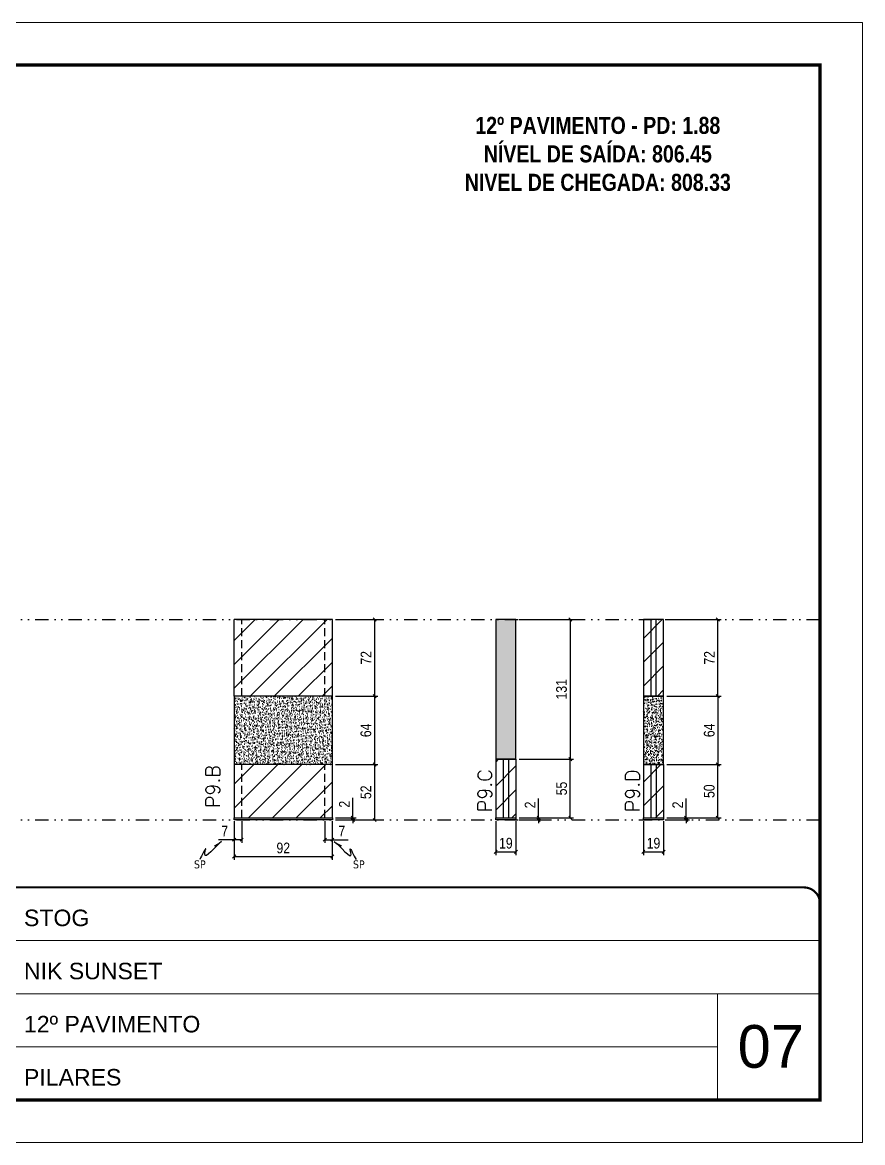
# Model space of a CAD drawing. Extents: x 808 to 7089, y -98 to 17032.
# Drawn here: x 4689 to 5477, y 14834 to 15884 of the extents above; entities that cross this region are included whole.
import ezdxf

# ---------------------------------------------------------------- set-up
doc = ezdxf.new("R2010")
doc.units = 0
for name, pattern in [('CONTINUO', [0]), ('DASHED', [0.75, 0.5, -0.25]), ('DIVIDE2', [0.625, 0.25, -0.125, 0, -0.125, 0, -0.125]), ('HIDDEN', [0.375, 0.25, -0.125])]:
    doc.linetypes.add(name, pattern=pattern)
for name, color, linetype, lineweight in [('CARIMBO', 255, 'Continuous', 9), ('Folhas', 255, 'Continuous', 9), ('REAPROVEITAMENTO', 251, 'Continuous', 9), ('SARRAFO DE PRESSAO', 251, 'DASHED', 9), ('Texto Seção', 7, 'Continuous', 15)]:
    doc.layers.add(name, color=color, linetype=linetype, lineweight=lineweight)
for name, color, linetype in [('COTA', 241, 'Continuous'), ('NOMENCLATURA', 7, 'Continuous'), ('Nível', 160, 'Continuous'), ('Painéis', 200, 'Continuous'), ('SARR_2.2x7', 40, 'Continuous'), ('Sarrafo de Pressão', 42, 'HIDDEN'), ('texto', 7, 'Continuous')]:
    doc.layers.add(name, color=color, linetype=linetype)
doc.styles.add('ARIAL', font='arial.ttf')
doc.styles.add('COTA TECNICA', font='techl___.ttf', dxfattribs={"height": 10})
doc.styles.add('COTA TECNICA-50', font='techl___.ttf', dxfattribs={"height": 10})
doc.styles.add('REGUA-120', font='ROMANS.shx', dxfattribs={"height": 15})
doc.styles.add('ROMANC', font='techb___.ttf', dxfattribs={"height": 2.5})
doc.styles.get("Standard").update_dxf_attribs({"font": 'arial.ttf'})
doc.dimstyles.new('COTA PAINEL-50', dxfattribs={"dimtxt": 10, "dimasz": 3, "dimexe": 3, "dimexo": 3, "dimgap": 3, "dimtad": 1, "dimdec": 1, "dimzin": 12, "dimdsep": 46, "dimtxsty": 'COTA TECNICA-50', "dimblk1": 'OBLIQUE', "dimblk2": 'OBLIQUE', "dimsah": 1, "dimcen": 0.9, "dimclrd": 4, "dimclre": 4, "dimclrt": 240, "dimadec": 1, "dimazin": 3, "dimtfac": 1, "dimtdec": 1, "dimtmove": 0, "dimatfit": 3, "dimfxl": 1, "dimtolj": 1, "dimtzin": 12, "dimarcsym": 0})
doc.dimstyles.new('PAINEL', dxfattribs={"dimtxt": 10, "dimasz": 3, "dimexe": 3, "dimexo": 3, "dimgap": 3, "dimtad": 1, "dimdec": 1, "dimzin": 12, "dimdsep": 46, "dimtxsty": 'COTA TECNICA', "dimblk1": 'OBLIQUE', "dimblk2": 'OBLIQUE', "dimsah": 1, "dimcen": 0.9, "dimclrd": 4, "dimclre": 4, "dimclrt": 240, "dimadec": 1, "dimazin": 3, "dimtfac": 1, "dimtdec": 1, "dimtmove": 0, "dimatfit": 3, "dimfxl": 1, "dimtolj": 1, "dimtzin": 12, "dimarcsym": 0})
doc.dimstyles.get("Standard").update_dxf_attribs({"dimtxt": 0.18, "dimasz": 0.18, "dimexe": 0.18, "dimexo": 0.0625, "dimgap": 0.09, "dimtad": 0, "dimtih": 1, "dimtoh": 1, "dimdec": 4, "dimzin": 0, "dimdsep": 46, "dimtxsty": 'Standard', "dimcen": 0.09, "dimadec": 0, "dimazin": 0, "dimtfac": 1, "dimtdec": 4, "dimtofl": 0, "dimtmove": 0, "dimatfit": 3, "dimfxl": 1, "dimtolj": 1, "dimtzin": 0, "dimarcsym": 0})

# ---------------------------------------------------------------- blocks, each defined once
blk = doc.blocks.new('9999999999')
at = {"color": 30, "linetype": 'CONTINUO'}
for p, q in [((98564.6, 34379.6), (99584, 34379.6)), ((98564.6, 34329.8), (99488, 34329.8)), ((99584, 34329.8), (99488, 34329.8)), ((99488, 34329.8), (99488, 34230.2)), ((98564.6, 34280), (99488, 34280))]:
    blk.add_line(p, q, dxfattribs=at)
at = {"color": 30, "linetype": 'CONTINUO', "const_width": 2}
blk.add_lwpolyline([(99584, 34230.2), (99584, 34414.4, 0.414214), (99569, 34429.4), (98229, 34429.4, 0.414214), (98214, 34414.4), (98214, 34245.2, 0.414214), (98229, 34230.2), (99584, 34230.2)], format="xyb", dxfattribs=at)
at = {"layer": 'Folhas'}
blk.add_lwpolyline([(98139, 34190.2), (99624, 34190.2), (99624, 35240.2), (98139, 35240.2)], close=True, dxfattribs=at)
at = {"layer": 'Folhas', "color": 30, "const_width": 3}
blk.add_lwpolyline([(98214, 34230.2), (99584, 34230.2), (99584, 35200.2), (98214, 35200.2)], close=True, dxfattribs=at)
at = {"color": 7, "linetype": 'Continuous', "ltscale": 5, "style": 'ARIAL'}
for s, height, p in [('STOG', 15.48, (98837.7, 34393.1)), ('NIK SUNSET', 15.48, (98837.7, 34343.3)), ('12º PAVIMENTO', 15.483, (98837.7, 34293.5)), ('PILARES', 15.48, (98837.7, 34243.7))]:
    blk.add_text(s, height=height, dxfattribs=at).set_placement(p)
blk = doc.blocks.new('_Oblique')
at = {"color": 0, "linetype": 'ByBlock', "lineweight": -2}
blk.add_line((-0.5, -0.5), (0.5, 0.5), dxfattribs=at)
blk = doc.blocks.new('*D58')
at = {"layer": 'COTA', "color": 4, "lineweight": -2, "transparency": 16777216}
for p, q in [((4887.5, 15135.3), (4887.5, 15099)), ((4979.5, 15135.3), (4979.5, 15099)), ((4887.5, 15102), (4979.5, 15102))]:
    blk.add_line(p, q, dxfattribs=at)
at = {"layer": 'Defpoints', "color": 0, "transparency": 16777216}
for p in [(4887.5, 15138.3), (4979.5, 15138.3), (4979.5, 15102)]:
    blk.add_point(p, dxfattribs=at)
at = {"layer": 'COTA', "color": 4, "lineweight": -2, "transparency": 16777216, "xscale": 3, "yscale": 3, "zscale": 3, "rotation": 180}
blk.add_blockref('_Oblique', (4887.5, 15102), dxfattribs=at)
at = {"layer": 'COTA', "color": 4, "lineweight": -2, "transparency": 16777216, "xscale": 3, "yscale": 3, "zscale": 3}
blk.add_blockref('_Oblique', (4979.5, 15102), dxfattribs=at)
at = {"layer": 'COTA', "color": 240, "transparency": 16777216, "insert": (4933.5, 15110), "char_height": 10, "attachment_point": 5, "style": 'COTA TECNICA'}
blk.add_mtext('\\A1;92', dxfattribs=at)
blk = doc.blocks.new('*D59')
at = {"layer": 'COTA', "color": 4, "lineweight": -2, "transparency": 16777216}
for p, q in [((4887.5, 15133.3), (4887.5, 15114.8)), ((4894.5, 15135.3), (4894.5, 15114.8)), ((4887.5, 15117.8), (4872.8, 15117.8)), ((4894.5, 15117.8), (4887.5, 15117.8))]:
    blk.add_line(p, q, dxfattribs=at)
at = {"layer": 'Defpoints', "color": 0, "transparency": 16777216}
for p in [(4887.5, 15136.3), (4894.5, 15138.3), (4887.5, 15117.8)]:
    blk.add_point(p, dxfattribs=at)
at = {"layer": 'COTA', "color": 4, "lineweight": -2, "transparency": 16777216, "xscale": 3, "yscale": 3, "zscale": 3, "rotation": 180}
blk.add_blockref('_Oblique', (4887.5, 15117.8), dxfattribs=at)
at = {"layer": 'COTA', "color": 4, "lineweight": -2, "transparency": 16777216, "xscale": 3, "yscale": 3, "zscale": 3}
blk.add_blockref('_Oblique', (4894.5, 15117.8), dxfattribs=at)
at = {"layer": 'COTA', "color": 240, "transparency": 16777216, "insert": (4878.6, 15125.9), "char_height": 10, "attachment_point": 5, "style": 'COTA TECNICA-50'}
blk.add_mtext('\\A1;7', dxfattribs=at)
blk = doc.blocks.new('*D60')
at = {"layer": 'COTA', "color": 4, "lineweight": -2, "transparency": 16777216}
for p, q in [((4972.5, 15135.3), (4972.5, 15114.8)), ((4979.5, 15133.3), (4979.5, 15114.8)), ((4972.5, 15117.8), (4979.5, 15117.8)), ((4979.5, 15117.8), (4994.2, 15117.8))]:
    blk.add_line(p, q, dxfattribs=at)
at = {"layer": 'Defpoints', "color": 0, "transparency": 16777216}
for p in [(4972.5, 15138.3), (4979.5, 15136.3), (4979.5, 15117.8)]:
    blk.add_point(p, dxfattribs=at)
at = {"layer": 'COTA', "color": 4, "lineweight": -2, "transparency": 16777216, "xscale": 3, "yscale": 3, "zscale": 3, "rotation": 180}
blk.add_blockref('_Oblique', (4972.5, 15117.8), dxfattribs=at)
at = {"layer": 'COTA', "color": 4, "lineweight": -2, "transparency": 16777216, "xscale": 3, "yscale": 3, "zscale": 3}
blk.add_blockref('_Oblique', (4979.5, 15117.8), dxfattribs=at)
at = {"layer": 'COTA', "color": 240, "transparency": 16777216, "insert": (4988.4, 15125.9), "char_height": 10, "attachment_point": 5, "style": 'COTA TECNICA-50'}
blk.add_mtext('\\A1;7', dxfattribs=at)
blk = doc.blocks.new('*D61')
at = {"layer": 'COTA', "color": 4, "lineweight": -2, "transparency": 16777216}
for p, q in [((4998.8, 15138.3), (4998.8, 15157.1)), ((4982.5, 15138.3), (5001.8, 15138.3)), ((4982.5, 15136.3), (5001.8, 15136.3)), ((4998.8, 15136.3), (4998.8, 15138.3)), ((4998.8, 15136.3), (4998.8, 15133.3))]:
    blk.add_line(p, q, dxfattribs=at)
at = {"layer": 'Defpoints', "color": 0, "transparency": 16777216}
for p in [(4979.5, 15138.3), (4979.5, 15136.3), (4998.8, 15136.3)]:
    blk.add_point(p, dxfattribs=at)
at = {"layer": 'COTA', "color": 4, "lineweight": -2, "transparency": 16777216, "xscale": 3, "yscale": 3, "zscale": 3}
for p, rotation in [((4998.8, 15138.3), 270), ((4998.8, 15136.3), 90)]:
    blk.add_blockref('_Oblique', p, dxfattribs=dict(at, rotation=rotation))
at = {"layer": 'COTA', "color": 240, "transparency": 16777216, "insert": (4990.8, 15151.1), "char_height": 10, "attachment_point": 5, "rotation": 90, "style": 'COTA TECNICA-50'}
blk.add_mtext('\\A1;2', dxfattribs=at)
blk = doc.blocks.new('*D62')
at = {"layer": 'COTA', "color": 4, "lineweight": -2, "transparency": 16777216}
for p, q in [((4982.5, 15324.3), (5022.2, 15324.3)), ((5019.2, 15252.3), (5019.2, 15324.3)), ((4982.5, 15252.3), (5022.2, 15252.3))]:
    blk.add_line(p, q, dxfattribs=at)
at = {"layer": 'Defpoints', "color": 0, "transparency": 16777216}
for p in [(4979.5, 15324.3), (5019.2, 15324.3), (4979.5, 15252.3)]:
    blk.add_point(p, dxfattribs=at)
at = {"layer": 'COTA', "color": 4, "lineweight": -2, "transparency": 16777216, "xscale": 3, "yscale": 3, "zscale": 3}
for p, rotation in [((5019.2, 15324.3), 90), ((5019.2, 15252.3), 270)]:
    blk.add_blockref('_Oblique', p, dxfattribs=dict(at, rotation=rotation))
at = {"layer": 'COTA', "color": 240, "transparency": 16777216, "insert": (5011.1, 15288.3), "char_height": 10, "attachment_point": 5, "rotation": 90, "style": 'COTA TECNICA-50'}
blk.add_mtext('\\A1;72', dxfattribs=at)
blk = doc.blocks.new('*D63')
at = {"layer": 'COTA', "color": 4, "lineweight": -2, "transparency": 16777216}
for p, q in [((5132.7, 15135.3), (5132.7, 15103.4)), ((5151.7, 15135.3), (5151.7, 15103.4)), ((5132.7, 15106.4), (5151.7, 15106.4))]:
    blk.add_line(p, q, dxfattribs=at)
at = {"layer": 'Defpoints', "color": 0, "transparency": 16777216}
for p in [(5132.7, 15138.3), (5151.7, 15138.3), (5151.7, 15106.4)]:
    blk.add_point(p, dxfattribs=at)
at = {"layer": 'COTA', "color": 4, "lineweight": -2, "transparency": 16777216, "xscale": 3, "yscale": 3, "zscale": 3, "rotation": 180}
blk.add_blockref('_Oblique', (5132.7, 15106.4), dxfattribs=at)
at = {"layer": 'COTA', "color": 4, "lineweight": -2, "transparency": 16777216, "xscale": 3, "yscale": 3, "zscale": 3}
blk.add_blockref('_Oblique', (5151.7, 15106.4), dxfattribs=at)
at = {"layer": 'COTA', "color": 240, "transparency": 16777216, "insert": (5142.2, 15114.5), "char_height": 10, "attachment_point": 5, "style": 'COTA TECNICA'}
blk.add_mtext('\\A1;19', dxfattribs=at)
blk = doc.blocks.new('*D64')
at = {"layer": 'COTA', "color": 4, "lineweight": -2, "transparency": 16777216}
for p, q in [((5172.9, 15138.3), (5172.9, 15156.4)), ((5154.7, 15138.3), (5175.9, 15138.3)), ((5154.7, 15136.3), (5175.9, 15136.3)), ((5172.9, 15136.3), (5172.9, 15138.3)), ((5172.9, 15136.3), (5172.9, 15133.3))]:
    blk.add_line(p, q, dxfattribs=at)
at = {"layer": 'Defpoints', "color": 0, "transparency": 16777216}
for p in [(5151.7, 15138.3), (5151.7, 15136.3), (5172.9, 15138.3)]:
    blk.add_point(p, dxfattribs=at)
at = {"layer": 'COTA', "color": 4, "lineweight": -2, "transparency": 16777216, "xscale": 3, "yscale": 3, "zscale": 3}
for p, rotation in [((5172.9, 15138.3), 270), ((5172.9, 15136.3), 90)]:
    blk.add_blockref('_Oblique', p, dxfattribs=dict(at, rotation=rotation))
at = {"layer": 'COTA', "color": 240, "transparency": 16777216, "insert": (5164.9, 15150.4), "char_height": 10, "attachment_point": 5, "rotation": 90, "style": 'COTA TECNICA-50'}
blk.add_mtext('\\A1;2', dxfattribs=at)
blk = doc.blocks.new('*D76')
at = {"layer": 'COTA', "color": 4, "linetype": 'ByBlock', "lineweight": -2, "transparency": 16777216}
for p, q in [((5154.7, 15324.3), (5205.6, 15324.3)), ((5202.6, 15324.3), (5202.6, 15193.3)), ((5154.7, 15193.3), (5205.6, 15193.3))]:
    blk.add_line(p, q, dxfattribs=at)
at = {"layer": 'Defpoints', "color": 0, "linetype": 'ByBlock', "transparency": 16777216}
for p in [(5151.7, 15324.3), (5151.7, 15193.3), (5202.6, 15193.3)]:
    blk.add_point(p, dxfattribs=at)
at = {"layer": 'COTA', "color": 4, "linetype": 'ByBlock', "lineweight": -2, "transparency": 16777216, "xscale": 3, "yscale": 3, "zscale": 3}
for p, rotation in [((5202.6, 15324.3), 90), ((5202.6, 15193.3), 270)]:
    blk.add_blockref('_Oblique', p, dxfattribs=dict(at, rotation=rotation))
at = {"layer": 'COTA', "color": 240, "linetype": 'ByBlock', "transparency": 16777216, "insert": (5194.4, 15258.8), "char_height": 10, "attachment_point": 5, "rotation": 90, "style": 'COTA TECNICA'}
blk.add_mtext('\\A1;131', dxfattribs=at)
blk = doc.blocks.new('*D65')
at = {"layer": 'COTA', "color": 4, "lineweight": -2, "transparency": 16777216}
for p, q in [((5154.7, 15193.3), (5205.6, 15193.3)), ((5202.6, 15138.3), (5202.6, 15193.3)), ((5154.7, 15138.3), (5205.6, 15138.3))]:
    blk.add_line(p, q, dxfattribs=at)
at = {"layer": 'Defpoints', "color": 0, "transparency": 16777216}
for p in [(5151.7, 15193.3), (5202.6, 15193.3), (5151.7, 15138.3)]:
    blk.add_point(p, dxfattribs=at)
at = {"layer": 'COTA', "color": 4, "lineweight": -2, "transparency": 16777216, "xscale": 3, "yscale": 3, "zscale": 3}
for p, rotation in [((5202.6, 15193.3), 90), ((5202.6, 15138.3), 270)]:
    blk.add_blockref('_Oblique', p, dxfattribs=dict(at, rotation=rotation))
at = {"layer": 'COTA', "color": 240, "transparency": 16777216, "insert": (5194.5, 15165.8), "char_height": 10, "attachment_point": 5, "rotation": 90, "style": 'COTA TECNICA-50'}
blk.add_mtext('\\A1;55', dxfattribs=at)
blk = doc.blocks.new('*D78')
at = {"layer": 'COTA', "color": 4, "lineweight": -2, "transparency": 16777216}
for p, q in [((5271.1, 15135.3), (5271.1, 15103.4)), ((5290.1, 15135.3), (5290.1, 15103.4)), ((5271.1, 15106.4), (5290.1, 15106.4))]:
    blk.add_line(p, q, dxfattribs=at)
at = {"layer": 'Defpoints', "color": 0, "transparency": 16777216}
for p in [(5271.1, 15138.3), (5290.1, 15138.3), (5290.1, 15106.4)]:
    blk.add_point(p, dxfattribs=at)
at = {"layer": 'COTA', "color": 4, "lineweight": -2, "transparency": 16777216, "xscale": 3, "yscale": 3, "zscale": 3, "rotation": 180}
blk.add_blockref('_Oblique', (5271.1, 15106.4), dxfattribs=at)
at = {"layer": 'COTA', "color": 4, "lineweight": -2, "transparency": 16777216, "xscale": 3, "yscale": 3, "zscale": 3}
blk.add_blockref('_Oblique', (5290.1, 15106.4), dxfattribs=at)
at = {"layer": 'COTA', "color": 240, "transparency": 16777216, "insert": (5280.6, 15114.5), "char_height": 10, "attachment_point": 5, "style": 'COTA TECNICA'}
blk.add_mtext('\\A1;19', dxfattribs=at)
blk = doc.blocks.new('*D79')
at = {"layer": 'COTA', "color": 4, "lineweight": -2, "transparency": 16777216}
for p, q in [((5311.3, 15138.3), (5311.3, 15156.4)), ((5293.1, 15138.3), (5314.3, 15138.3)), ((5293.1, 15136.3), (5314.3, 15136.3)), ((5311.3, 15136.3), (5311.3, 15138.3)), ((5311.3, 15136.3), (5311.3, 15133.3))]:
    blk.add_line(p, q, dxfattribs=at)
at = {"layer": 'Defpoints', "color": 0, "transparency": 16777216}
for p in [(5290.1, 15138.3), (5290.1, 15136.3), (5311.3, 15138.3)]:
    blk.add_point(p, dxfattribs=at)
at = {"layer": 'COTA', "color": 4, "lineweight": -2, "transparency": 16777216, "xscale": 3, "yscale": 3, "zscale": 3}
for p, rotation in [((5311.3, 15138.3), 270), ((5311.3, 15136.3), 90)]:
    blk.add_blockref('_Oblique', p, dxfattribs=dict(at, rotation=rotation))
at = {"layer": 'COTA', "color": 240, "transparency": 16777216, "insert": (5303.3, 15150.4), "char_height": 10, "attachment_point": 5, "rotation": 90, "style": 'COTA TECNICA-50'}
blk.add_mtext('\\A1;2', dxfattribs=at)
blk = doc.blocks.new('*D81')
at = {"layer": 'COTA', "color": 4, "linetype": 'ByBlock', "lineweight": -2, "transparency": 16777216}
for p, q in [((5293.1, 15252.3), (5344, 15252.3)), ((5341, 15252.3), (5341, 15188.3)), ((5293.1, 15188.3), (5344, 15188.3))]:
    blk.add_line(p, q, dxfattribs=at)
at = {"layer": 'Defpoints', "color": 0, "linetype": 'ByBlock', "transparency": 16777216}
for p in [(5290.1, 15252.3), (5290.1, 15188.3), (5341, 15188.3)]:
    blk.add_point(p, dxfattribs=at)
at = {"layer": 'COTA', "color": 4, "linetype": 'ByBlock', "lineweight": -2, "transparency": 16777216, "xscale": 3, "yscale": 3, "zscale": 3}
for p, rotation in [((5341, 15252.3), 90), ((5341, 15188.3), 270)]:
    blk.add_blockref('_Oblique', p, dxfattribs=dict(at, rotation=rotation))
at = {"layer": 'COTA', "color": 240, "linetype": 'ByBlock', "transparency": 16777216, "insert": (5332.9, 15220.3), "char_height": 10, "attachment_point": 5, "rotation": 90, "style": 'COTA TECNICA'}
blk.add_mtext('\\A1;64', dxfattribs=at)
blk = doc.blocks.new('*D80')
at = {"layer": 'COTA', "color": 4, "lineweight": -2, "transparency": 16777216}
for p, q in [((5293.1, 15188.3), (5344, 15188.3)), ((5341, 15138.3), (5341, 15188.3)), ((5293.1, 15138.3), (5344, 15138.3))]:
    blk.add_line(p, q, dxfattribs=at)
at = {"layer": 'Defpoints', "color": 0, "transparency": 16777216}
for p in [(5290.1, 15188.3), (5341, 15188.3), (5290.1, 15138.3)]:
    blk.add_point(p, dxfattribs=at)
at = {"layer": 'COTA', "color": 4, "lineweight": -2, "transparency": 16777216, "xscale": 3, "yscale": 3, "zscale": 3}
for p, rotation in [((5341, 15188.3), 90), ((5341, 15138.3), 270)]:
    blk.add_blockref('_Oblique', p, dxfattribs=dict(at, rotation=rotation))
at = {"layer": 'COTA', "color": 240, "transparency": 16777216, "insert": (5332.9, 15163.3), "char_height": 10, "attachment_point": 5, "rotation": 90, "style": 'COTA TECNICA-50'}
blk.add_mtext('\\A1;50', dxfattribs=at)
blk = doc.blocks.new('*D82')
at = {"layer": 'COTA', "color": 4, "lineweight": -2, "transparency": 16777216}
for p, q in [((5293.1, 15324.3), (5344, 15324.3)), ((5341, 15252.3), (5341, 15324.3)), ((5293.1, 15252.3), (5344, 15252.3))]:
    blk.add_line(p, q, dxfattribs=at)
at = {"layer": 'Defpoints', "color": 0, "transparency": 16777216}
for p in [(5290.1, 15324.3), (5341, 15324.3), (5290.1, 15252.3)]:
    blk.add_point(p, dxfattribs=at)
at = {"layer": 'COTA', "color": 4, "lineweight": -2, "transparency": 16777216, "xscale": 3, "yscale": 3, "zscale": 3}
for p, rotation in [((5341, 15324.3), 90), ((5341, 15252.3), 270)]:
    blk.add_blockref('_Oblique', p, dxfattribs=dict(at, rotation=rotation))
at = {"layer": 'COTA', "color": 240, "transparency": 16777216, "insert": (5333, 15288.3), "char_height": 10, "attachment_point": 5, "rotation": 90, "style": 'COTA TECNICA'}
blk.add_mtext('\\A1;72', dxfattribs=at)
blk = doc.blocks.new('*D1135')
at = {"layer": 'COTA', "color": 4, "lineweight": -2, "transparency": 16777216}
for p, q in [((4982.5, 15188.3), (5022.2, 15188.3)), ((5019.2, 15136.3), (5019.2, 15188.3)), ((4982.5, 15136.3), (5022.2, 15136.3))]:
    blk.add_line(p, q, dxfattribs=at)
at = {"layer": 'Defpoints', "color": 0, "transparency": 16777216}
for p in [(4979.5, 15188.3), (5019.2, 15188.3), (4979.5, 15136.3)]:
    blk.add_point(p, dxfattribs=at)
at = {"layer": 'COTA', "color": 4, "lineweight": -2, "transparency": 16777216, "xscale": 3, "yscale": 3, "zscale": 3}
for p, rotation in [((5019.2, 15188.3), 90), ((5019.2, 15136.3), 270)]:
    blk.add_blockref('_Oblique', p, dxfattribs=dict(at, rotation=rotation))
at = {"layer": 'COTA', "color": 240, "transparency": 16777216, "insert": (5011, 15162.3), "char_height": 10, "attachment_point": 5, "rotation": 90, "style": 'COTA TECNICA'}
blk.add_mtext('\\A1;52', dxfattribs=at)
blk = doc.blocks.new('*D1136')
at = {"layer": 'COTA', "color": 4, "lineweight": -2, "transparency": 16777216}
for p, q in [((4982.5, 15252.3), (5022.2, 15252.3)), ((5019.2, 15188.3), (5019.2, 15252.3)), ((4982.5, 15188.3), (5022.2, 15188.3))]:
    blk.add_line(p, q, dxfattribs=at)
at = {"layer": 'Defpoints', "color": 0, "transparency": 16777216}
for p in [(4979.5, 15252.3), (5019.2, 15252.3), (4979.5, 15188.3)]:
    blk.add_point(p, dxfattribs=at)
at = {"layer": 'COTA', "color": 4, "lineweight": -2, "transparency": 16777216, "xscale": 3, "yscale": 3, "zscale": 3}
for p, rotation in [((5019.2, 15252.3), 90), ((5019.2, 15188.3), 270)]:
    blk.add_blockref('_Oblique', p, dxfattribs=dict(at, rotation=rotation))
at = {"layer": 'COTA', "color": 240, "transparency": 16777216, "insert": (5011, 15220.3), "char_height": 10, "attachment_point": 5, "rotation": 90, "style": 'COTA TECNICA'}
blk.add_mtext('\\A1;64', dxfattribs=at)

msp = doc.modelspace()

# ---------------------------------------------------------------- hatches: boundary and pattern name
at = {"layer": 'COTA', "linetype": 'ByBlock'}
h = msp.add_hatch(dxfattribs=at)
h.set_pattern_fill('AR-CONC', color=256, scale=0.03)
h.paths.add_polyline_path([(5132.67, 15193.29), (5151.67, 15193.32), (5151.67, 15324.32), (5132.67, 15324.32)])
h = msp.add_hatch(dxfattribs=at)
h.set_pattern_fill('AR-CONC', color=256, scale=0.03)
h.paths.add_polyline_path([(4979.51, 15188.32), (4979.51, 15252.32), (4887.51, 15252.32), (4887.51, 15188.32)])
h = msp.add_hatch(dxfattribs=at)
h.set_pattern_fill('AR-CONC', color=256, scale=0.03)
h.paths.add_polyline_path([(5290.13, 15252.32), (5271.13, 15252.32), (5271.13, 15188.29), (5290.13, 15188.32)])
at = {"layer": 'REAPROVEITAMENTO'}
h = msp.add_hatch(dxfattribs=at)
h.set_pattern_fill('ANSI31', color=256, scale=5)
h.paths.add_polyline_path([(4979.51, 15252.32), (4979.51, 15324.32), (4887.51, 15324.32), (4887.51, 15252.32)])
h = msp.add_hatch(dxfattribs=at)
h.set_pattern_fill('ANSI31', color=256, scale=5)
h.paths.add_polyline_path([(5290.13, 15324.32), (5271.13, 15324.32), (5271.13, 15252.32), (5290.13, 15252.32)])
h = msp.add_hatch(dxfattribs=at)
h.set_pattern_fill('ANSI31', color=256, scale=5)
h.paths.add_polyline_path([(4979.51, 15138.32), (4979.51, 15188.32), (4887.51, 15188.32), (4887.51, 15138.32)])
h = msp.add_hatch(dxfattribs=at)
h.set_pattern_fill('ANSI31', color=256, scale=5)
h.paths.add_polyline_path([(5132.67, 15193.29), (5132.67, 15138.32), (5151.67, 15138.32), (5151.67, 15193.29)])
h = msp.add_hatch(dxfattribs=at)
h.set_pattern_fill('ANSI31', color=256, scale=5)
h.paths.add_polyline_path([(5271.13, 15138.32), (5290.13, 15138.32), (5290.13, 15188.29), (5271.13, 15188.29)])

# ---------------------------------------------------------------- linework, layer by layer
at = {"layer": 'COTA', "linetype": 'ByBlock'}
for p, q in [((4887.51, 15252.32), (4887.51, 15188.32)), ((4979.51, 15188.32), (4979.51, 15252.32))]:
    msp.add_line(p, q, dxfattribs=at)
for points in [[(5132.67, 15193.29), (5151.67, 15193.29), (5151.67, 15324.32), (5132.67, 15324.32)], [(5271.13, 15188.29), (5290.13, 15188.29), (5290.13, 15252.32), (5271.13, 15252.32)]]:
    msp.add_lwpolyline(points, close=True, dxfattribs=at)
at = {"layer": 'Nível', "color": 4, "linetype": 'DIVIDE2', "ltscale": 50}
for p, q in [((4386.34, 15324.32), (5436.67, 15324.32)), ((4386.34, 15136.32), (5436.67, 15136.32))]:
    msp.add_line(p, q, dxfattribs=at)
at = {"layer": 'Painéis'}
for p, q in [((4887.51, 15252.32), (4887.51, 15324.32)), ((4979.51, 15324.32), (4887.51, 15324.32)), ((4979.51, 15252.32), (4979.51, 15324.32)), ((5290.13, 15324.32), (5271.13, 15324.32)), ((5271.13, 15324.32), (5271.13, 15252.32)), ((5290.13, 15252.32), (5290.13, 15324.32)), ((4979.51, 15252.32), (4887.51, 15252.32)), ((5271.13, 15252.32), (5290.13, 15252.32)), ((4979.51, 15188.32), (4887.51, 15188.32)), ((4887.51, 15188.32), (4887.51, 15138.32)), ((4979.51, 15138.32), (4979.51, 15188.32)), ((5151.67, 15193.32), (5132.67, 15193.29)), ((5132.67, 15193.29), (5132.67, 15138.32)), ((5151.67, 15193.29), (5151.67, 15138.32)), ((5290.13, 15188.32), (5271.13, 15188.29)), ((5271.13, 15188.29), (5271.13, 15138.32)), ((5290.13, 15188.29), (5290.13, 15138.32)), ((4887.51, 15138.32), (4979.51, 15138.32)), ((5132.67, 15138.32), (5151.67, 15138.32)), ((5132.67, 15138.32), (5151.67, 15138.32)), ((5132.67, 15136.32), (5132.67, 15138.32)), ((5151.67, 15136.32), (5132.67, 15136.32)), ((5151.67, 15138.32), (5151.67, 15136.32)), ((5271.13, 15138.32), (5290.13, 15138.32)), ((5271.13, 15138.32), (5290.13, 15138.32)), ((5271.13, 15136.32), (5271.13, 15138.32)), ((5290.13, 15136.32), (5271.13, 15136.32)), ((5290.13, 15138.32), (5290.13, 15136.32))]:
    msp.add_line(p, q, dxfattribs=at)
msp.add_lwpolyline([(4979.51, 15136.32), (4887.51, 15136.32), (4887.51, 15138.32), (4979.51, 15138.32)], close=True, dxfattribs=at)
at = {"layer": 'SARR_2.2x7'}
for p, q in [((5278.13, 15324.32), (5278.13, 15252.32)), ((5283.13, 15252.32), (5283.13, 15324.32)), ((5139.67, 15193.32), (5139.67, 15138.32)), ((5144.67, 15193.32), (5144.67, 15138.32)), ((5278.13, 15188.32), (5278.13, 15138.32)), ((5283.13, 15188.32), (5283.13, 15138.32))]:
    msp.add_line(p, q, dxfattribs=at)
at = {"layer": 'Sarrafo de Pressão', "ltscale": 30}
for p, q in [((4894.51, 15252.32), (4894.51, 15324.32)), ((4972.51, 15252.32), (4972.51, 15324.32)), ((4894.51, 15138.32), (4894.51, 15188.32)), ((4972.51, 15138.32), (4972.51, 15188.32))]:
    msp.add_line(p, q, dxfattribs=at)

# ---------------------------------------------------------------- block references
at = {"layer": 'SARRAFO DE PRESSAO', "color": 6, "linetype": 'ByBlock'}
msp.add_blockref('9999999999', (-94147.31, -19356.3), dxfattribs=at)

# ---------------------------------------------------------------- texts
at = {"layer": 'CARIMBO', "style": 'ARIAL'}
msp.add_text('07', height=40, dxfattribs=at).set_placement((5359.53, 14904.05))
at = {"layer": 'NOMENCLATURA', "color": 2, "insert": (5228.41, 15822.04), "char_height": 16, "attachment_point": 2, "style": 'ROMANC'}
msp.add_mtext_dynamic_manual_height_columns('\\P12º PAVIMENTO - PD: 1.88\\PNÍVEL DE SAÍDA: 806.45\\PNIVEL DE CHEGADA: 808.33', width=328.3607, gutter_width=1, heights=[0], dxfattribs=at)
at = {"layer": 'texto', "color": 0, "char_height": 7.5, "attachment_point": 5}
for insert in [(4855.26, 15094.64), (5004.29, 15094.64)]:
    msp.add_mtext('{\\fTahoma|b0|i0|c0|p34;\\C4;SP}', dxfattribs=dict(at, insert=insert))
at = {"layer": 'Texto Seção', "char_height": 13, "width": 285.3299, "attachment_point": 7, "rotation": 90, "style": 'REGUA-120'}
for s, insert in [('P9.B', (4874.04, 15147.57)), ('P9.C', (5128.96, 15143.73)), ('P9.D', (5267.42, 15143.73))]:
    msp.add_mtext(s, dxfattribs=dict(at, insert=insert))

# ---------------------------------------------------------------- dimensions: what is measured, and where the dimension line sits
at = {"layer": 'COTA'}
for base, p1, p2, angle, dimstyle, picture, middle in [((5019.15, 15324.32), (4979.51, 15252.32), (4979.51, 15324.32), 90, 'COTA PAINEL-50', '*D62', (5011.08, 15288.32)), ((5341.03, 15324.32), (5290.13, 15252.32), (5290.13, 15324.32), 90, 'PAINEL', '*D82', (5332.96, 15288.32)), ((5202.57, 15193.32), (5151.67, 15138.32), (5151.67, 15193.32), 90, 'COTA PAINEL-50', '*D65', (5194.46, 15165.82)), ((5019.15, 15188.32), (4979.51, 15136.32), (4979.51, 15188.32), 90, 'PAINEL', '*D1135', (5011.04, 15162.32)), ((5341.03, 15188.32), (5290.13, 15138.32), (5290.13, 15188.32), 90, 'COTA PAINEL-50', '*D80', (5332.92, 15163.32)), ((4887.51, 15117.81), (4894.51, 15138.32), (4887.51, 15136.32), 180, 'COTA PAINEL-50', '*D59', (4878.65, 15125.88))]:
    dim = msp.add_linear_dim(base=base, p1=p1, p2=p2, angle=angle, dimstyle=dimstyle, dxfattribs=at)
    dim.commit()
    dim.dimension.update_dxf_attribs({"geometry": picture, "text_midpoint": middle})
at = {"layer": 'COTA', "linetype": 'ByBlock'}
for base, p1, p2, picture, middle in [((5202.57, 15193.29), (5151.67, 15324.32), (5151.67, 15193.29), '*D76', (5194.35, 15258.8)), ((5341.03, 15188.29), (5290.13, 15252.32), (5290.13, 15188.29), '*D81', (5332.93, 15220.3))]:
    dim = msp.add_linear_dim(base=base, p1=p1, p2=p2, angle=90, dimstyle='PAINEL', dxfattribs=at)
    dim.commit()
    dim.dimension.update_dxf_attribs({"geometry": picture, "text_midpoint": middle})
at = {"layer": 'COTA'}
dim = msp.add_linear_dim(base=(5019.15, 15252.32), p1=(4979.51, 15188.32), p2=(4979.51, 15252.32), angle=90, dimstyle='PAINEL', override={"dimtmove": 1}, dxfattribs=at)
dim.commit()
dim.dimension.update_dxf_attribs({"geometry": '*D1136', "text_midpoint": (5011.05, 15220.32)})
for base, p1, p2, picture, middle in [((4998.77, 15136.32), (4979.51, 15138.32), (4979.51, 15136.32), '*D61', (4998.77, 15151.06)), ((5172.87, 15138.32), (5151.67, 15136.32), (5151.67, 15138.32), '*D64', (5172.87, 15150.37)), ((5311.33, 15138.32), (5290.13, 15136.32), (5290.13, 15138.32), '*D79', (5311.33, 15150.37))]:
    dim = msp.add_linear_dim(base=base, p1=p1, p2=p2, angle=90, dimstyle='COTA PAINEL-50', dxfattribs=at)
    dim.commit()
    dim.dimension.update_dxf_attribs({"geometry": picture, "text_midpoint": middle, "dimtype": 160})
for base, p1, p2, picture, middle in [((4979.51, 15101.95), (4887.51, 15138.32), (4979.51, 15138.32), '*D58', (4933.51, 15110.04)), ((5151.67, 15106.42), (5132.67, 15138.32), (5151.67, 15138.32), '*D63', (5142.17, 15114.51)), ((5290.13, 15106.42), (5271.13, 15138.32), (5290.13, 15138.32), '*D78', (5280.63, 15114.51))]:
    dim = msp.add_linear_dim(base=base, p1=p1, p2=p2, dimstyle='PAINEL', override={"dimarcsym": 2}, dxfattribs=at)
    dim.commit()
    dim.dimension.update_dxf_attribs({"geometry": picture, "text_midpoint": middle})
dim = msp.add_linear_dim(base=(4979.51, 15117.81), p1=(4972.51, 15138.32), p2=(4979.51, 15136.32), dimstyle='COTA PAINEL-50', dxfattribs=at)
dim.commit()
dim.dimension.update_dxf_attribs({"geometry": '*D60', "text_midpoint": (4988.38, 15125.88)})

# ---------------------------------------------------------------- leaders
at = {"layer": 'COTA', "path_type": 1}
for points in [[(4875.68, 15116.13), (4859.9, 15104.3), (4860.82, 15109.11), (4855.27, 15099.33)], [(4981.34, 15116.13), (4997.13, 15104.3), (4996.2, 15109.11), (5001.75, 15099.33)]]:
    msp.add_leader(points, dimstyle='Standard', override={"dimasz": 8}, dxfattribs=at)

doc.saveas('drawing.dxf')
